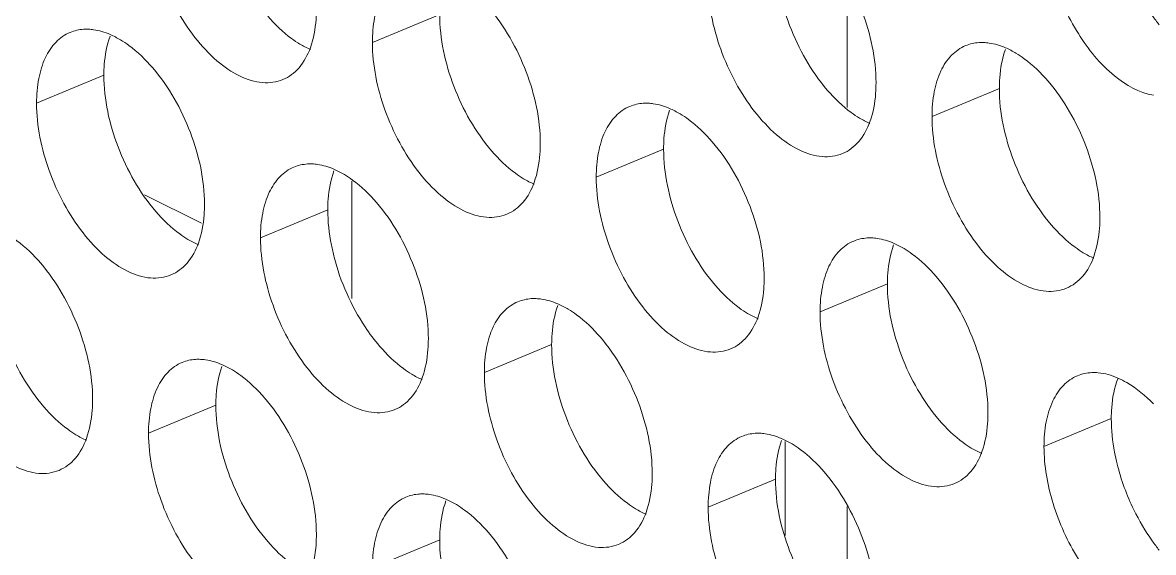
# Model space of a CAD drawing. Header units: millimetres. Extents: x 0 to 2524, y 0 to 1785.
# Drawn here: x 1798.18 to 1808.52, y 919.73 to 924.57 of the extents above; entities that cross this region are included whole.
import ezdxf

# ---------------------------------------------------------------- set-up
doc = ezdxf.new("R2010")
doc.units = ezdxf.units.MM
doc.header["$LTSCALE"] = 0.1
doc.layers.add('标注', color=251, linetype='Continuous', lineweight=9)

msp = doc.modelspace()

# ---------------------------------------------------------------- linework, layer by layer
at = {"layer": '标注'}
for p, q in [((1805.72, 924.949), (1805.72, 923.795)), ((1801.996, 924.644), (1801.381, 924.388)), ((1798.927, 924.089), (1798.312, 923.833)), ((1807.11, 923.968), (1806.495, 923.712)), ((1804.042, 923.413), (1803.426, 923.157)), ((1801.194, 922.05), (1801.194, 923.121)), ((1799.819, 922.738), (1799.299, 922.997)), ((1800.973, 922.859), (1800.358, 922.603)), ((1806.087, 922.183), (1805.472, 921.927)), ((1803.019, 921.628), (1802.404, 921.373)), ((1799.95, 921.074), (1799.335, 920.818)), ((1808.133, 920.952), (1807.518, 920.697)), ((1805.154, 919.883), (1805.154, 920.741)), ((1805.064, 920.398), (1804.449, 920.142)), ((1805.72, 920.149), (1805.72, 918.995)), ((1801.996, 919.844), (1801.381, 919.588))]:
    msp.add_line(p, q, dxfattribs=at)
msp.add_arc((1810.248, 921.052), 2.125, 194.0297, 206.073, dxfattribs=at)
for points, knots in [([(1800.563, 924.049), (1800.505, 924.025), (1800.366, 924.007), (1800.154, 924.076), (1799.944, 924.222), (1799.747, 924.435), (1799.576, 924.7), (1799.402, 925.089), (1799.335, 925.409), (1799.335, 925.618)], [0, 0, 0, 0, 0.08419, 0.180629, 0.294901, 0.426206, 0.569756, 0.71848, 1, 1, 1, 1]), ([(1808.518, 923.905), (1808.387, 923.927), (1808.113, 924.088), (1807.804, 924.471), (1807.582, 924.959), (1807.518, 925.321), (1807.518, 925.497)], [0, 0, 0, 0, 0.200223, 0.454809, 0.735097, 1, 1, 1, 1]), ([(1805.51, 925.264), (1805.658, 925.092), (1805.884, 924.692), (1805.983, 924.242), (1805.983, 924.019)], [0, 0, 0, 0, 0.505546, 1, 1, 1, 1]), ([(1805.538, 923.953), (1805.39, 924.126), (1805.164, 924.526), (1805.064, 924.975), (1805.064, 925.198)], [0, 0, 0, 0, 0.505546, 1, 1, 1, 1]), ([(1801.381, 924.388), (1801.381, 924.463), (1801.392, 924.606), (1801.45, 924.799), (1801.547, 924.95), (1801.639, 925.015), (1801.687, 925.034)], [0, 0, 0, 0, 0.300633, 0.564844, 0.793499, 1, 1, 1, 1]), ([(1805.677, 923.373), (1805.619, 923.349), (1805.48, 923.331), (1805.268, 923.4), (1805.058, 923.546), (1804.861, 923.759), (1804.69, 924.024), (1804.516, 924.413), (1804.449, 924.734), (1804.449, 924.942)], [0, 0, 0, 0, 0.08419, 0.180629, 0.294901, 0.426206, 0.569756, 0.71848, 1, 1, 1, 1]), ([(1808.571, 924.55), (1808.549, 924.577), (1808.462, 924.693), (1808.388, 924.819), (1808.34, 924.918)], [0, 0, 0, 0, 0.242274, 1, 1, 1, 1]), ([(1800.717, 924.373), (1800.692, 924.389), (1800.583, 924.462), (1800.489, 924.553), (1800.424, 924.629)], [0, 0, 0, 0, 0.231736, 1, 1, 1, 1]), ([(1800.869, 924.695), (1800.869, 924.663), (1800.865, 924.543), (1800.844, 924.423), (1800.814, 924.34)], [0, 0, 0, 0, 0.269025, 1, 1, 1, 1]), ([(1802.469, 923.399), (1802.321, 923.571), (1802.096, 923.971), (1801.996, 924.421), (1801.996, 924.644)], [0, 0, 0, 0, 0.505546, 1, 1, 1, 1]), ([(1802.441, 924.71), (1802.59, 924.537), (1802.815, 924.137), (1802.915, 923.688), (1802.915, 923.465)], [0, 0, 0, 0, 0.505546, 1, 1, 1, 1]), ([(1798.312, 923.833), (1798.312, 923.909), (1798.324, 924.052), (1798.381, 924.245), (1798.478, 924.395), (1798.571, 924.46), (1798.619, 924.48)], [0, 0, 0, 0, 0.300633, 0.564844, 0.793499, 1, 1, 1, 1]), ([(1798.619, 924.48), (1798.658, 924.496), (1798.714, 924.509), (1798.771, 924.509), (1798.786, 924.509)], [0, 0, 0, 0, 0.741995, 1, 1, 1, 1]), ([(1798.786, 924.509), (1798.802, 924.508), (1798.869, 924.502), (1798.935, 924.481), (1798.983, 924.461)], [0, 0, 0, 0, 0.236225, 1, 1, 1, 1]), ([(1798.927, 924.089), (1798.927, 924.121), (1798.932, 924.241), (1798.953, 924.362), (1798.983, 924.444)], [0, 0, 0, 0, 0.269025, 1, 1, 1, 1]), ([(1799.079, 924.411), (1799.105, 924.396), (1799.213, 924.323), (1799.308, 924.231), (1799.373, 924.156)], [0, 0, 0, 0, 0.231736, 1, 1, 1, 1]), ([(1800.814, 924.34), (1800.79, 924.275), (1800.728, 924.155), (1800.619, 924.072), (1800.563, 924.049)], [0, 0, 0, 0, 0.533077, 1, 1, 1, 1]), ([(1802.608, 922.818), (1802.551, 922.795), (1802.412, 922.777), (1802.2, 922.845), (1801.989, 922.992), (1801.792, 923.205), (1801.621, 923.47), (1801.448, 923.859), (1801.381, 924.179), (1801.381, 924.388)], [0, 0, 0, 0, 0.08419, 0.180629, 0.294901, 0.426206, 0.569756, 0.71848, 1, 1, 1, 1]), ([(1806.495, 923.712), (1806.495, 923.788), (1806.506, 923.93), (1806.564, 924.123), (1806.661, 924.274), (1806.754, 924.339), (1806.801, 924.359)], [0, 0, 0, 0, 0.300633, 0.564844, 0.793499, 1, 1, 1, 1]), ([(1806.801, 924.359), (1806.84, 924.375), (1806.897, 924.387), (1806.954, 924.388), (1806.968, 924.387)], [0, 0, 0, 0, 0.741995, 1, 1, 1, 1]), ([(1806.968, 924.387), (1806.984, 924.387), (1807.052, 924.38), (1807.118, 924.36), (1807.165, 924.34)], [0, 0, 0, 0, 0.236225, 1, 1, 1, 1]), ([(1807.11, 923.968), (1807.11, 924), (1807.114, 924.12), (1807.136, 924.24), (1807.166, 924.323)], [0, 0, 0, 0, 0.269025, 1, 1, 1, 1]), ([(1807.262, 924.29), (1807.288, 924.274), (1807.396, 924.201), (1807.49, 924.11), (1807.556, 924.034)], [0, 0, 0, 0, 0.231736, 1, 1, 1, 1]), ([(1799.373, 924.156), (1799.521, 923.983), (1799.747, 923.583), (1799.846, 923.133), (1799.846, 922.911)], [0, 0, 0, 0, 0.505546, 1, 1, 1, 1]), ([(1799.401, 922.844), (1799.253, 923.017), (1799.027, 923.417), (1798.927, 923.866), (1798.927, 924.089)], [0, 0, 0, 0, 0.505546, 1, 1, 1, 1]), ([(1805.983, 924.019), (1805.983, 923.987), (1805.979, 923.867), (1805.958, 923.747), (1805.928, 923.664)], [0, 0, 0, 0, 0.269025, 1, 1, 1, 1]), ([(1807.556, 924.034), (1807.704, 923.862), (1807.929, 923.461), (1808.029, 923.012), (1808.029, 922.789)], [0, 0, 0, 0, 0.505546, 1, 1, 1, 1]), ([(1805.832, 923.697), (1805.806, 923.713), (1805.698, 923.786), (1805.603, 923.877), (1805.538, 923.953)], [0, 0, 0, 0, 0.231736, 1, 1, 1, 1]), ([(1807.584, 922.723), (1807.435, 922.895), (1807.21, 923.295), (1807.11, 923.745), (1807.11, 923.968)], [0, 0, 0, 0, 0.505546, 1, 1, 1, 1]), ([(1799.54, 922.264), (1799.482, 922.24), (1799.343, 922.222), (1799.131, 922.291), (1798.921, 922.437), (1798.724, 922.65), (1798.553, 922.916), (1798.379, 923.304), (1798.312, 923.625), (1798.312, 923.833)], [0, 0, 0, 0, 0.08419, 0.180629, 0.294901, 0.426206, 0.569756, 0.71848, 1, 1, 1, 1]), ([(1803.426, 923.157), (1803.426, 923.233), (1803.438, 923.376), (1803.495, 923.569), (1803.592, 923.719), (1803.685, 923.784), (1803.733, 923.804)], [0, 0, 0, 0, 0.300633, 0.564844, 0.793499, 1, 1, 1, 1]), ([(1803.733, 923.804), (1803.772, 923.82), (1803.829, 923.833), (1803.885, 923.833), (1803.9, 923.833)], [0, 0, 0, 0, 0.741995, 1, 1, 1, 1]), ([(1803.9, 923.833), (1803.916, 923.832), (1803.984, 923.826), (1804.049, 923.805), (1804.097, 923.785)], [0, 0, 0, 0, 0.236225, 1, 1, 1, 1]), ([(1804.042, 923.413), (1804.042, 923.445), (1804.046, 923.565), (1804.067, 923.686), (1804.097, 923.768)], [0, 0, 0, 0, 0.269025, 1, 1, 1, 1]), ([(1804.194, 923.735), (1804.219, 923.72), (1804.327, 923.647), (1804.422, 923.555), (1804.487, 923.48)], [0, 0, 0, 0, 0.231736, 1, 1, 1, 1]), ([(1807.723, 922.143), (1807.665, 922.119), (1807.526, 922.101), (1807.314, 922.17), (1807.104, 922.316), (1806.907, 922.529), (1806.735, 922.794), (1806.562, 923.183), (1806.495, 923.503), (1806.495, 923.712)], [0, 0, 0, 0, 0.08419, 0.180629, 0.294901, 0.426206, 0.569756, 0.71848, 1, 1, 1, 1]), ([(1805.928, 923.664), (1805.904, 923.599), (1805.842, 923.48), (1805.733, 923.396), (1805.677, 923.373)], [0, 0, 0, 0, 0.533077, 1, 1, 1, 1]), ([(1802.763, 923.143), (1802.737, 923.158), (1802.629, 923.231), (1802.535, 923.323), (1802.469, 923.399)], [0, 0, 0, 0, 0.231736, 1, 1, 1, 1]), ([(1802.915, 923.465), (1802.915, 923.433), (1802.911, 923.313), (1802.889, 923.192), (1802.859, 923.11)], [0, 0, 0, 0, 0.269025, 1, 1, 1, 1]), ([(1804.515, 922.168), (1804.367, 922.341), (1804.141, 922.741), (1804.042, 923.191), (1804.042, 923.413)], [0, 0, 0, 0, 0.505546, 1, 1, 1, 1]), ([(1804.487, 923.48), (1804.636, 923.307), (1804.861, 922.907), (1804.961, 922.457), (1804.961, 922.235)], [0, 0, 0, 0, 0.505546, 1, 1, 1, 1]), ([(1800.358, 922.603), (1800.358, 922.679), (1800.369, 922.821), (1800.427, 923.014), (1800.524, 923.165), (1800.616, 923.23), (1800.664, 923.25)], [0, 0, 0, 0, 0.300633, 0.564844, 0.793499, 1, 1, 1, 1]), ([(1800.664, 923.25), (1800.703, 923.266), (1800.76, 923.278), (1800.817, 923.279), (1800.831, 923.278)], [0, 0, 0, 0, 0.741995, 1, 1, 1, 1]), ([(1800.831, 923.278), (1800.847, 923.278), (1800.915, 923.271), (1800.981, 923.251), (1801.028, 923.231)], [0, 0, 0, 0, 0.236225, 1, 1, 1, 1]), ([(1800.973, 922.859), (1800.973, 922.891), (1800.977, 923.011), (1800.999, 923.131), (1801.029, 923.214)], [0, 0, 0, 0, 0.269025, 1, 1, 1, 1]), ([(1801.125, 923.181), (1801.151, 923.165), (1801.259, 923.093), (1801.353, 923.001), (1801.419, 922.925)], [0, 0, 0, 0, 0.231736, 1, 1, 1, 1]), ([(1802.859, 923.11), (1802.836, 923.044), (1802.773, 922.925), (1802.665, 922.842), (1802.608, 922.818)], [0, 0, 0, 0, 0.533077, 1, 1, 1, 1]), ([(1804.654, 921.588), (1804.596, 921.564), (1804.458, 921.546), (1804.245, 921.615), (1804.035, 921.761), (1803.838, 921.974), (1803.667, 922.24), (1803.493, 922.629), (1803.426, 922.949), (1803.426, 923.157)], [0, 0, 0, 0, 0.08419, 0.180629, 0.294901, 0.426206, 0.569756, 0.71848, 1, 1, 1, 1]), ([(1799.846, 922.911), (1799.846, 922.878), (1799.842, 922.758), (1799.821, 922.638), (1799.791, 922.555)], [0, 0, 0, 0, 0.269025, 1, 1, 1, 1]), ([(1801.419, 922.925), (1801.567, 922.753), (1801.792, 922.353), (1801.892, 921.903), (1801.892, 921.68)], [0, 0, 0, 0, 0.505546, 1, 1, 1, 1]), ([(1799.695, 922.588), (1799.669, 922.604), (1799.561, 922.677), (1799.466, 922.768), (1799.401, 922.844)], [0, 0, 0, 0, 0.231736, 1, 1, 1, 1]), ([(1801.031, 922.426), (1801.022, 922.463), (1800.99, 922.605), (1800.973, 922.751), (1800.973, 922.859)], [0, 0, 0, 0, 0.261395, 1, 1, 1, 1]), ([(1808.029, 922.789), (1808.029, 922.757), (1808.025, 922.637), (1808.003, 922.517), (1807.973, 922.434)], [0, 0, 0, 0, 0.269025, 1, 1, 1, 1]), ([(1807.877, 922.467), (1807.851, 922.483), (1807.743, 922.555), (1807.649, 922.647), (1807.584, 922.723)], [0, 0, 0, 0, 0.231736, 1, 1, 1, 1]), ([(1798.057, 922.626), (1798.082, 922.611), (1798.19, 922.538), (1798.285, 922.447), (1798.35, 922.371)], [0, 0, 0, 0, 0.231736, 1, 1, 1, 1]), ([(1801.586, 921.034), (1801.528, 921.01), (1801.389, 920.992), (1801.177, 921.061), (1800.967, 921.207), (1800.77, 921.42), (1800.598, 921.685), (1800.425, 922.074), (1800.358, 922.394), (1800.358, 922.603)], [0, 0, 0, 0, 0.08419, 0.180629, 0.294901, 0.426206, 0.569756, 0.71848, 1, 1, 1, 1]), ([(1805.472, 921.927), (1805.472, 922.003), (1805.484, 922.145), (1805.541, 922.338), (1805.638, 922.489), (1805.731, 922.554), (1805.779, 922.574)], [0, 0, 0, 0, 0.300633, 0.564844, 0.793499, 1, 1, 1, 1]), ([(1805.779, 922.574), (1805.818, 922.59), (1805.874, 922.602), (1805.931, 922.603), (1805.946, 922.602)], [0, 0, 0, 0, 0.741995, 1, 1, 1, 1]), ([(1805.946, 922.602), (1805.962, 922.602), (1806.029, 922.595), (1806.095, 922.575), (1806.143, 922.555)], [0, 0, 0, 0, 0.236225, 1, 1, 1, 1]), ([(1799.791, 922.555), (1799.767, 922.49), (1799.705, 922.371), (1799.596, 922.287), (1799.54, 922.264)], [0, 0, 0, 0, 0.533077, 1, 1, 1, 1]), ([(1806.087, 922.183), (1806.087, 922.215), (1806.092, 922.335), (1806.113, 922.455), (1806.143, 922.538)], [0, 0, 0, 0, 0.269025, 1, 1, 1, 1]), ([(1806.239, 922.505), (1806.265, 922.489), (1806.373, 922.417), (1806.468, 922.325), (1806.533, 922.249)], [0, 0, 0, 0, 0.231736, 1, 1, 1, 1]), ([(1798.35, 922.371), (1798.498, 922.198), (1798.724, 921.798), (1798.824, 921.348), (1798.824, 921.126)], [0, 0, 0, 0, 0.505546, 1, 1, 1, 1]), ([(1801.447, 921.614), (1801.399, 921.669), (1801.216, 921.915), (1801.089, 922.201), (1801.031, 922.426)], [0, 0, 0, 0, 0.24034, 1, 1, 1, 1]), ([(1807.973, 922.434), (1807.95, 922.368), (1807.888, 922.249), (1807.779, 922.166), (1807.723, 922.143)], [0, 0, 0, 0, 0.533077, 1, 1, 1, 1]), ([(1798.378, 921.059), (1798.23, 921.232), (1798.004, 921.632), (1797.905, 922.082), (1797.905, 922.304)], [0, 0, 0, 0, 0.505546, 1, 1, 1, 1]), ([(1804.809, 921.913), (1804.783, 921.928), (1804.675, 922.001), (1804.58, 922.092), (1804.515, 922.168)], [0, 0, 0, 0, 0.231736, 1, 1, 1, 1]), ([(1804.961, 922.235), (1804.961, 922.202), (1804.956, 922.082), (1804.935, 921.962), (1804.905, 921.88)], [0, 0, 0, 0, 0.269025, 1, 1, 1, 1]), ([(1806.561, 920.938), (1806.412, 921.11), (1806.187, 921.51), (1806.087, 921.96), (1806.087, 922.183)], [0, 0, 0, 0, 0.505546, 1, 1, 1, 1]), ([(1806.533, 922.249), (1806.681, 922.077), (1806.907, 921.677), (1807.006, 921.227), (1807.006, 921.004)], [0, 0, 0, 0, 0.505546, 1, 1, 1, 1]), ([(1798.517, 920.479), (1798.459, 920.455), (1798.321, 920.437), (1798.108, 920.506), (1797.898, 920.653), (1797.701, 920.866), (1797.53, 921.131), (1797.356, 921.52), (1797.289, 921.84), (1797.289, 922.049)], [0, 0, 0, 0, 0.08419, 0.180629, 0.294901, 0.426206, 0.569756, 0.71848, 1, 1, 1, 1]), ([(1802.71, 922.019), (1802.749, 922.035), (1802.806, 922.048), (1802.862, 922.049), (1802.877, 922.048)], [0, 0, 0, 0, 0.741995, 1, 1, 1, 1]), ([(1802.877, 922.048), (1802.893, 922.047), (1802.961, 922.041), (1803.027, 922.021), (1803.074, 922)], [0, 0, 0, 0, 0.236225, 1, 1, 1, 1]), ([(1802.404, 921.373), (1802.404, 921.448), (1802.415, 921.591), (1802.472, 921.784), (1802.57, 921.934), (1802.662, 921.999), (1802.71, 922.019)], [0, 0, 0, 0, 0.300633, 0.564844, 0.793499, 1, 1, 1, 1]), ([(1803.019, 921.628), (1803.019, 921.661), (1803.023, 921.781), (1803.045, 921.901), (1803.074, 921.984)], [0, 0, 0, 0, 0.269025, 1, 1, 1, 1]), ([(1803.171, 921.95), (1803.197, 921.935), (1803.305, 921.862), (1803.399, 921.771), (1803.464, 921.695)], [0, 0, 0, 0, 0.231736, 1, 1, 1, 1]), ([(1804.905, 921.88), (1804.881, 921.814), (1804.819, 921.695), (1804.711, 921.612), (1804.654, 921.588)], [0, 0, 0, 0, 0.533077, 1, 1, 1, 1]), ([(1806.7, 920.358), (1806.642, 920.334), (1806.503, 920.316), (1806.291, 920.385), (1806.081, 920.531), (1805.884, 920.744), (1805.713, 921.009), (1805.539, 921.398), (1805.472, 921.718), (1805.472, 921.927)], [0, 0, 0, 0, 0.08419, 0.180629, 0.294901, 0.426206, 0.569756, 0.71848, 1, 1, 1, 1]), ([(1801.892, 921.68), (1801.892, 921.648), (1801.888, 921.528), (1801.866, 921.408), (1801.836, 921.325)], [0, 0, 0, 0, 0.269025, 1, 1, 1, 1]), ([(1803.464, 921.695), (1803.613, 921.522), (1803.838, 921.122), (1803.938, 920.672), (1803.938, 920.45)], [0, 0, 0, 0, 0.505546, 1, 1, 1, 1]), ([(1801.74, 921.358), (1801.714, 921.374), (1801.606, 921.446), (1801.512, 921.538), (1801.447, 921.614)], [0, 0, 0, 0, 0.231736, 1, 1, 1, 1]), ([(1803.492, 920.383), (1803.344, 920.556), (1803.118, 920.956), (1803.019, 921.406), (1803.019, 921.628)], [0, 0, 0, 0, 0.505546, 1, 1, 1, 1]), ([(1799.335, 920.818), (1799.335, 920.894), (1799.347, 921.036), (1799.404, 921.229), (1799.501, 921.38), (1799.594, 921.445), (1799.642, 921.465)], [0, 0, 0, 0, 0.300633, 0.564844, 0.793499, 1, 1, 1, 1]), ([(1799.642, 921.465), (1799.681, 921.481), (1799.737, 921.494), (1799.794, 921.494), (1799.809, 921.493)], [0, 0, 0, 0, 0.741995, 1, 1, 1, 1]), ([(1799.809, 921.493), (1799.825, 921.493), (1799.892, 921.486), (1799.958, 921.466), (1800.006, 921.446)], [0, 0, 0, 0, 0.236225, 1, 1, 1, 1]), ([(1799.95, 921.074), (1799.95, 921.106), (1799.955, 921.226), (1799.976, 921.346), (1800.006, 921.429)], [0, 0, 0, 0, 0.269025, 1, 1, 1, 1]), ([(1800.102, 921.396), (1800.128, 921.38), (1800.236, 921.308), (1800.331, 921.216), (1800.396, 921.14)], [0, 0, 0, 0, 0.231736, 1, 1, 1, 1]), ([(1801.836, 921.325), (1801.813, 921.259), (1801.751, 921.14), (1801.642, 921.057), (1801.586, 921.034)], [0, 0, 0, 0, 0.533077, 1, 1, 1, 1]), ([(1803.631, 919.803), (1803.574, 919.779), (1803.435, 919.761), (1803.222, 919.83), (1803.012, 919.977), (1802.815, 920.19), (1802.644, 920.455), (1802.471, 920.844), (1802.404, 921.164), (1802.404, 921.373)], [0, 0, 0, 0, 0.08419, 0.180629, 0.294901, 0.426206, 0.569756, 0.71848, 1, 1, 1, 1]), ([(1807.518, 920.697), (1807.518, 920.772), (1807.529, 920.915), (1807.587, 921.108), (1807.684, 921.258), (1807.776, 921.323), (1807.824, 921.343)], [0, 0, 0, 0, 0.300719, 0.564842, 0.793477, 1, 1, 1, 1]), ([(1807.956, 921.372), (1807.975, 921.373), (1808.056, 921.371), (1808.136, 921.347), (1808.193, 921.322)], [0, 0, 0, 0, 0.234203, 1, 1, 1, 1]), ([(1808.193, 921.322), (1808.221, 921.31), (1808.341, 921.248), (1808.446, 921.16), (1808.518, 921.086)], [0, 0, 0, 0, 0.228039, 1, 1, 1, 1]), ([(1808.133, 920.952), (1808.133, 920.986), (1808.137, 921.108), (1808.16, 921.232), (1808.192, 921.316)], [0, 0, 0, 0, 0.269773, 1, 1, 1, 1]), ([(1798.824, 921.126), (1798.824, 921.093), (1798.819, 920.973), (1798.798, 920.853), (1798.768, 920.771)], [0, 0, 0, 0, 0.269025, 1, 1, 1, 1]), ([(1800.396, 921.14), (1800.544, 920.968), (1800.77, 920.568), (1800.869, 920.118), (1800.869, 919.895)], [0, 0, 0, 0, 0.505546, 1, 1, 1, 1]), ([(1798.672, 920.804), (1798.646, 920.819), (1798.538, 920.892), (1798.443, 920.984), (1798.378, 921.059)], [0, 0, 0, 0, 0.231736, 1, 1, 1, 1]), ([(1800.424, 919.829), (1800.275, 920.002), (1800.05, 920.402), (1799.95, 920.851), (1799.95, 921.074)], [0, 0, 0, 0, 0.505546, 1, 1, 1, 1]), ([(1806.854, 920.682), (1806.829, 920.698), (1806.721, 920.77), (1806.626, 920.862), (1806.561, 920.938)], [0, 0, 0, 0, 0.231736, 1, 1, 1, 1]), ([(1807.006, 921.004), (1807.006, 920.972), (1807.002, 920.852), (1806.981, 920.732), (1806.951, 920.649)], [0, 0, 0, 0, 0.269025, 1, 1, 1, 1]), ([(1808.187, 920.537), (1808.178, 920.572), (1808.148, 920.709), (1808.133, 920.849), (1808.133, 920.952)], [0, 0, 0, 0, 0.261145, 1, 1, 1, 1]), ([(1800.563, 919.249), (1800.505, 919.225), (1800.366, 919.207), (1800.154, 919.276), (1799.944, 919.422), (1799.747, 919.635), (1799.576, 919.9), (1799.402, 920.289), (1799.335, 920.609), (1799.335, 920.818)], [0, 0, 0, 0, 0.08419, 0.180629, 0.294901, 0.426206, 0.569756, 0.71848, 1, 1, 1, 1]), ([(1804.756, 920.789), (1804.795, 920.805), (1804.851, 920.818), (1804.908, 920.818), (1804.923, 920.818)], [0, 0, 0, 0, 0.741995, 1, 1, 1, 1]), ([(1804.923, 920.818), (1804.939, 920.817), (1805.006, 920.811), (1805.072, 920.79), (1805.12, 920.77)], [0, 0, 0, 0, 0.236225, 1, 1, 1, 1]), ([(1798.768, 920.771), (1798.744, 920.705), (1798.682, 920.586), (1798.574, 920.503), (1798.517, 920.479)], [0, 0, 0, 0, 0.533077, 1, 1, 1, 1]), ([(1804.449, 920.142), (1804.449, 920.218), (1804.461, 920.36), (1804.518, 920.554), (1804.615, 920.704), (1804.708, 920.769), (1804.756, 920.789)], [0, 0, 0, 0, 0.300633, 0.564844, 0.793499, 1, 1, 1, 1]), ([(1805.064, 920.398), (1805.064, 920.43), (1805.069, 920.55), (1805.09, 920.671), (1805.12, 920.753)], [0, 0, 0, 0, 0.269025, 1, 1, 1, 1]), ([(1805.216, 920.72), (1805.242, 920.705), (1805.35, 920.632), (1805.445, 920.54), (1805.51, 920.464)], [0, 0, 0, 0, 0.231736, 1, 1, 1, 1]), ([(1806.951, 920.649), (1806.927, 920.583), (1806.865, 920.464), (1806.756, 920.381), (1806.7, 920.358)], [0, 0, 0, 0, 0.533077, 1, 1, 1, 1]), ([(1808.518, 919.105), (1808.387, 919.127), (1808.113, 919.288), (1807.804, 919.671), (1807.582, 920.159), (1807.518, 920.521), (1807.518, 920.697)], [0, 0, 0, 0, 0.200223, 0.454809, 0.735097, 1, 1, 1, 1]), ([(1803.938, 920.45), (1803.938, 920.418), (1803.934, 920.298), (1803.912, 920.177), (1803.882, 920.095)], [0, 0, 0, 0, 0.269025, 1, 1, 1, 1]), ([(1805.538, 919.153), (1805.39, 919.326), (1805.164, 919.726), (1805.064, 920.175), (1805.064, 920.398)], [0, 0, 0, 0, 0.505546, 1, 1, 1, 1]), ([(1805.51, 920.464), (1805.658, 920.292), (1805.884, 919.892), (1805.983, 919.442), (1805.983, 919.219)], [0, 0, 0, 0, 0.505546, 1, 1, 1, 1]), ([(1803.786, 920.128), (1803.76, 920.143), (1803.652, 920.216), (1803.557, 920.308), (1803.492, 920.383)], [0, 0, 0, 0, 0.231736, 1, 1, 1, 1]), ([(1801.381, 919.588), (1801.381, 919.663), (1801.392, 919.806), (1801.45, 919.999), (1801.547, 920.15), (1801.639, 920.215), (1801.687, 920.234)], [0, 0, 0, 0, 0.300633, 0.564844, 0.793499, 1, 1, 1, 1]), ([(1801.687, 920.234), (1801.726, 920.251), (1801.783, 920.263), (1801.84, 920.264), (1801.854, 920.263)], [0, 0, 0, 0, 0.741995, 1, 1, 1, 1]), ([(1801.854, 920.263), (1801.87, 920.262), (1801.938, 920.256), (1802.004, 920.236), (1802.051, 920.215)], [0, 0, 0, 0, 0.236225, 1, 1, 1, 1]), ([(1801.996, 919.844), (1801.996, 919.876), (1802, 919.996), (1802.022, 920.116), (1802.052, 920.199)], [0, 0, 0, 0, 0.269025, 1, 1, 1, 1]), ([(1802.148, 920.166), (1802.174, 920.15), (1802.282, 920.077), (1802.376, 919.986), (1802.441, 919.91)], [0, 0, 0, 0, 0.231736, 1, 1, 1, 1]), ([(1803.882, 920.095), (1803.858, 920.029), (1803.796, 919.91), (1803.688, 919.827), (1803.631, 919.803)], [0, 0, 0, 0, 0.533077, 1, 1, 1, 1]), ([(1805.677, 918.573), (1805.619, 918.549), (1805.48, 918.531), (1805.268, 918.6), (1805.058, 918.746), (1804.861, 918.959), (1804.69, 919.224), (1804.516, 919.613), (1804.449, 919.934), (1804.449, 920.142)], [0, 0, 0, 0, 0.08419, 0.180629, 0.294901, 0.426206, 0.569756, 0.71848, 1, 1, 1, 1]), ([(1808.571, 919.75), (1808.549, 919.777), (1808.462, 919.893), (1808.388, 920.019), (1808.34, 920.118)], [0, 0, 0, 0, 0.242274, 1, 1, 1, 1]), ([(1800.869, 919.895), (1800.869, 919.863), (1800.865, 919.743), (1800.844, 919.623), (1800.814, 919.54)], [0, 0, 0, 0, 0.269025, 1, 1, 1, 1]), ([(1802.441, 919.91), (1802.59, 919.737), (1802.815, 919.337), (1802.915, 918.888), (1802.915, 918.665)], [0, 0, 0, 0, 0.505546, 1, 1, 1, 1]), ([(1800.717, 919.573), (1800.692, 919.589), (1800.583, 919.662), (1800.489, 919.753), (1800.424, 919.829)], [0, 0, 0, 0, 0.231736, 1, 1, 1, 1]), ([(1802.469, 918.599), (1802.321, 918.771), (1802.096, 919.171), (1801.996, 919.621), (1801.996, 919.844)], [0, 0, 0, 0, 0.505546, 1, 1, 1, 1])]:
    msp.add_open_spline(points, degree=3, knots=knots, dxfattribs=at)
for points in [[(1798.983, 924.461), (1799.016, 924.447), (1799.048, 924.43), (1799.079, 924.411)], [(1800.814, 924.324), (1800.781, 924.338), (1800.748, 924.355), (1800.717, 924.373)], [(1807.165, 924.34), (1807.199, 924.325), (1807.231, 924.308), (1807.262, 924.29)], [(1804.097, 923.785), (1804.13, 923.771), (1804.162, 923.754), (1804.194, 923.735)], [(1805.928, 923.648), (1805.895, 923.662), (1805.863, 923.679), (1805.832, 923.697)], [(1801.028, 923.231), (1801.062, 923.216), (1801.094, 923.2), (1801.125, 923.181)], [(1802.86, 923.093), (1802.826, 923.107), (1802.794, 923.124), (1802.763, 923.143)], [(1799.791, 922.539), (1799.758, 922.553), (1799.726, 922.57), (1799.695, 922.588)], [(1806.143, 922.555), (1806.176, 922.54), (1806.208, 922.524), (1806.239, 922.505)], [(1807.974, 922.417), (1807.941, 922.431), (1807.908, 922.448), (1807.877, 922.467)], [(1803.074, 922), (1803.107, 921.986), (1803.14, 921.969), (1803.171, 921.95)], [(1804.905, 921.863), (1804.872, 921.877), (1804.84, 921.894), (1804.809, 921.913)], [(1800.006, 921.446), (1800.039, 921.432), (1800.071, 921.415), (1800.102, 921.396)], [(1801.837, 921.308), (1801.804, 921.323), (1801.771, 921.339), (1801.74, 921.358)], [(1807.824, 921.343), (1807.866, 921.361), (1807.911, 921.37), (1807.956, 921.372)], [(1798.768, 920.754), (1798.735, 920.768), (1798.703, 920.785), (1798.672, 920.804)], [(1805.12, 920.77), (1805.153, 920.756), (1805.185, 920.739), (1805.216, 920.72)], [(1806.951, 920.632), (1806.918, 920.647), (1806.885, 920.664), (1806.854, 920.682)], [(1802.051, 920.215), (1802.085, 920.201), (1802.117, 920.184), (1802.148, 920.166)], [(1803.882, 920.078), (1803.849, 920.092), (1803.817, 920.109), (1803.786, 920.128)]]:
    msp.add_open_spline(points, degree=3, dxfattribs=at)

doc.saveas('drawing.dxf')
